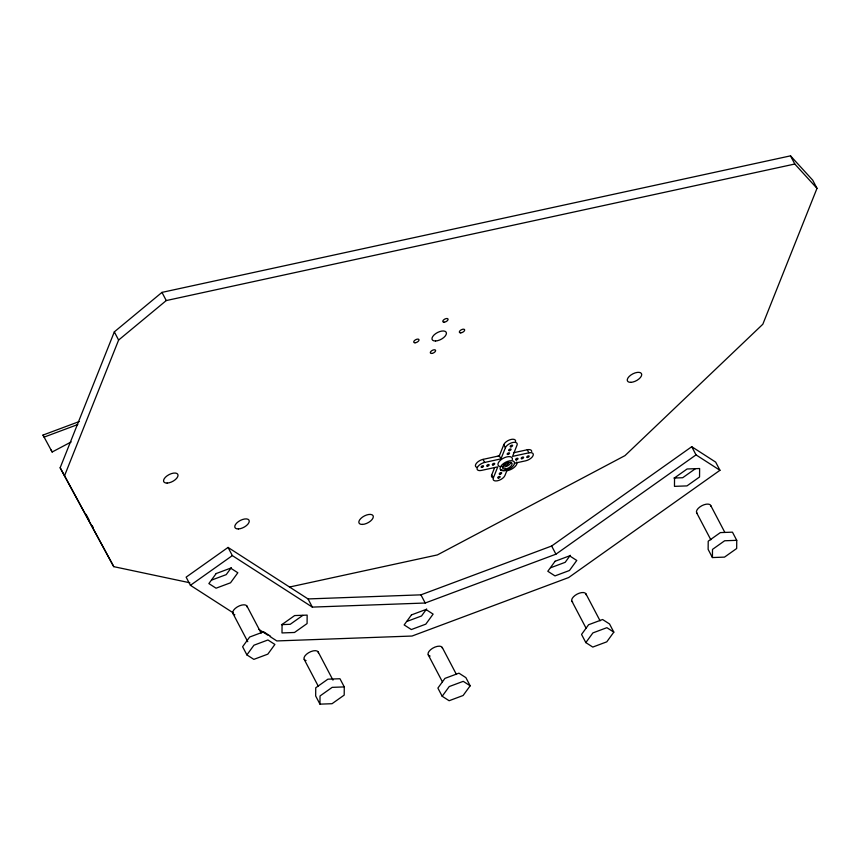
<?xml version="1.0" encoding="UTF-8"?>
<svg xmlns="http://www.w3.org/2000/svg" width="860" height="860" viewBox="0 0 860 860"><rect width="100%" height="100%" fill="white"/><g stroke="black" fill="none" stroke-linecap="round" stroke-linejoin="round"><path stroke-width="1.29" d="M319.963 704.146L320.027 695.966L332.186 687.355L344.269 686.914L344.204 695.095L332.046 703.706L319.963 704.146L315.674 695.976L315.738 687.796L327.896 679.174L339.979 678.744L344.269 686.914M712.424 557.559L712.499 549.389L724.647 540.768L736.74 540.327L736.676 548.508L724.518 557.119L712.424 557.559L708.135 549.389L708.21 541.209L720.357 532.598L732.451 532.157L736.74 540.327M515.548 441.728A6.6 3.214 -27.7 0 0 511.184 439.417A6.6 3.214 -27.7 0 0 503.971 444.244L499.327 455.832L500.928 458.896L484.642 462.443A6.6 3.214 -27.7 0 0 477.225 467.69A6.6 3.214 -27.7 0 0 481.46 470.42L497.757 466.873L493.307 478.042A6.6 3.214 -27.7 0 0 497.531 480.762A6.6 3.214 -27.7 0 0 504.938 475.515L507.421 469.313M189.877 582.779L113.756 566.654L60.157 467.765L114.326 331.874L161.97 292.389L790.512 155.853L812.711 180.17L817 188.34L762.831 324.231L625.005 455.606L437.385 554.915L289.519 587.036M64.457 475.945L118.615 340.055L166.26 300.559L794.801 164.024L817 188.34M492.275 477.429A6.6 3.214 -27.7 0 1 491.694 474.978L494.661 467.528M500.928 458.896L505.583 447.308A6.6 3.214 -27.7 0 1 512.796 442.481A6.6 3.214 -27.7 0 1 517.161 444.792L512.571 456.37L528.868 452.833A6.6 3.214 -27.7 0 1 533.103 455.553A6.6 3.214 -27.7 0 1 525.686 460.81L514.409 463.26M231.351 567.6L226.234 574.62L211.764 580.027M246.895 654.901L253.947 645.204L267.944 639.98L274.888 644.441L267.836 654.137L253.84 659.373L246.895 654.901L242.606 646.731L249.658 637.034L263.654 631.81L270.599 636.271M426.635 608.955L421.529 615.975L407.049 621.382M442.18 696.256L449.242 686.559L463.239 681.335L470.173 685.796L463.121 695.493L449.124 700.728L442.18 696.256L437.89 688.086L444.942 678.389L458.939 673.165L465.883 677.626L470.173 685.796M570.288 555.302L565.181 562.322L550.701 567.729M585.832 642.603L592.895 632.906L606.891 627.682L613.825 632.143L606.773 641.839L592.776 647.075L585.832 642.603L581.543 634.433L588.595 624.736L602.591 619.512L609.536 623.973L613.825 632.143M270.094 636.604L276.823 640.937L412.058 636.034L568.643 577.554L719.96 470.291L696.03 454.886L555.936 554.184L425.216 603.01L312.331 607.106L308.041 598.936L228.05 547.433L186.136 577.146L190.425 585.316L233.071 612.771M190.425 585.316L232.34 555.603L312.331 607.106M302.795 615.394L290.218 624.306L281.467 624.629M308.041 598.936L420.927 594.841L551.647 546.014L691.741 446.706L715.67 462.121L719.96 470.291M695.256 468.818L682.679 477.73L673.928 478.042M79.228 421.55L43 435.074L52.159 452.005L71.154 441.954M77.798 424.528L44.075 437.127L43 435.074M477.149 467.453A6.6 3.214 -27.7 0 1 476.225 463.551A6.6 3.214 -27.7 0 1 483.03 459.38L499.327 455.832M513.474 452.758L527.255 449.769A6.6 3.214 -27.7 0 1 531.706 451.5M258.871 629.38L267.847 635.164M86.075 514.344L89.021 519.827M92.127 525.546L93.374 527.836M60.157 467.765L113.756 566.654M790.512 155.853L794.801 164.024M691.741 446.706L696.03 454.886M710.672 505.4L724.829 532.372M696.664 512.818L710.833 539.79M527.255 449.769L528.868 452.833M585.918 593.83L600.076 620.802M503.799 444.674L505.411 447.737M551.647 546.014L555.936 554.184M571.911 601.237L586.079 628.219M491.694 474.978L493.307 478.042M483.03 459.38L484.642 462.443M420.927 594.841L425.216 603.01M442.266 647.483L456.423 674.455M428.258 654.89L442.427 681.872M161.97 292.389L166.26 300.559M318.2 651.987L332.981 680.131M304.204 659.394L318.361 686.377M228.05 547.433L232.34 555.603M114.326 331.874L118.615 340.055M246.981 606.128L261.139 633.1M232.974 613.535L247.755 641.689M51.095 449.963L52.159 452.005M498.166 465.335A7.923 3.849 -27.7 0 1 504.82 457.541A7.923 3.849 -27.7 0 1 512.313 459.616M499.52 466.389A7.923 3.849 -27.7 0 1 498.692 465.948M502.53 470.022A1.322 0.645 -27.7 0 1 501.133 470.42A1.322 0.645 -27.7 0 1 500.918 469.678M511.001 462.325A5.278 2.569 -27.7 0 1 506.97 466.174A5.278 2.569 -27.7 0 1 501.928 466.55M508.335 462.185A2.644 1.279 -27.7 0 1 506.54 464.948A2.644 1.279 -27.7 0 1 503.906 464.174M497.929 456.456A7.923 3.849 -27.7 0 1 499.101 455.467M430.118 656.094A7.923 3.849 -27.7 0 1 432.526 648.311A7.923 3.849 -27.7 0 1 442.502 648.483M306.063 660.587A7.923 3.849 -27.7 0 1 308.46 652.815A7.923 3.849 -27.7 0 1 318.437 652.987M697.385 513.56A7.923 3.849 -27.7 0 1 701.824 505.723A7.923 3.849 -27.7 0 1 710.908 506.4M572.631 601.989A7.923 3.849 -27.7 0 1 577.071 594.153A7.923 3.849 -27.7 0 1 586.154 594.83M234.834 614.739A7.923 3.849 -27.7 0 1 237.242 606.956A7.923 3.849 -27.7 0 1 247.218 607.128M516.731 462.056A7.923 3.849 -27.7 0 1 514.108 467.464A7.923 3.849 -27.7 0 1 506.078 470.775M282.069 624.478L282.005 632.938L294.507 632.476L307.084 623.564L307.149 615.104L294.647 615.567L282.069 624.478M674.541 477.891L674.466 486.351L686.968 485.9L699.545 476.988L699.621 468.528L687.108 468.979L674.541 477.891M216.172 573.545L208.873 583.574L216.053 588.197L230.534 582.79L237.833 572.76L230.652 568.137L216.172 573.545M411.456 614.9L404.157 624.93L411.338 629.552L425.818 624.145L433.117 614.115L425.937 609.493L411.456 614.9M555.108 561.247L547.809 571.276L554.99 575.899L569.471 570.492L576.77 560.462L569.589 555.839L555.108 561.247M481.793 467.41A1.322 0.645 -27.7 0 0 483.556 466.088A1.322 0.645 -27.7 0 0 481.697 466.238A1.322 0.645 -27.7 0 0 481.793 467.41M487.383 466.195A1.322 0.645 -27.7 0 0 489.146 464.884A1.322 0.645 -27.7 0 0 487.287 465.023A1.322 0.645 -27.7 0 0 487.383 466.195M492.973 464.981A1.322 0.645 -27.7 0 0 494.726 463.669A1.322 0.645 -27.7 0 0 492.877 463.809A1.322 0.645 -27.7 0 0 492.973 464.981M507.905 454.467A1.322 0.645 -27.7 0 0 509.539 453.091A1.322 0.645 -27.7 0 0 507.594 453.381A1.322 0.645 -27.7 0 0 507.905 454.467M509.432 450.64A1.322 0.645 -27.7 0 0 511.066 449.264A1.322 0.645 -27.7 0 0 509.109 449.554A1.322 0.645 -27.7 0 0 509.432 450.64M510.958 446.813A1.322 0.645 -27.7 0 0 512.592 445.437A1.322 0.645 -27.7 0 0 510.636 445.727A1.322 0.645 -27.7 0 0 510.958 446.813M527.427 457.498A1.322 0.645 -27.7 0 0 529.179 456.176A1.322 0.645 -27.7 0 0 527.331 456.327A1.322 0.645 -27.7 0 0 527.427 457.498M521.837 458.713A1.322 0.645 -27.7 0 0 523.6 457.391A1.322 0.645 -27.7 0 0 521.74 457.531A1.322 0.645 -27.7 0 0 521.837 458.713M516.247 459.928A1.322 0.645 -27.7 0 0 518.01 458.606A1.322 0.645 -27.7 0 0 516.15 458.745A1.322 0.645 -27.7 0 0 516.247 459.928M498.499 478.074A1.322 0.645 -27.7 0 0 500.122 476.698A1.322 0.645 -27.7 0 0 498.176 476.988A1.322 0.645 -27.7 0 0 498.499 478.074M500.025 474.247A1.322 0.645 -27.7 0 0 501.649 472.871A1.322 0.645 -27.7 0 0 499.703 473.161A1.322 0.645 -27.7 0 0 500.025 474.247M503.992 470.71A7.923 3.849 -27.7 0 0 514.538 462.787A7.923 3.849 -27.7 0 0 503.401 463.637A7.923 3.849 -27.7 0 0 503.992 470.71M505.099 469.044A5.278 2.569 -27.7 0 0 512.13 463.766A5.278 2.569 -27.7 0 0 504.702 464.325A5.278 2.569 -27.7 0 0 505.099 469.044M362.425 524.428A7.923 3.849 -27.7 0 0 373.315 516.71A7.923 3.849 -27.7 0 0 362.49 517.096A7.923 3.849 -27.7 0 0 362.425 524.428M238.37 528.932A7.923 3.849 -27.7 0 0 249.26 521.214A7.923 3.849 -27.7 0 0 238.424 521.601A7.923 3.849 -27.7 0 0 238.37 528.932M167.141 483.073A7.923 3.849 -27.7 0 0 178.031 475.354A7.923 3.849 -27.7 0 0 167.205 475.741A7.923 3.849 -27.7 0 0 167.141 483.073M630.832 382.345A7.923 3.849 -27.7 0 0 641.721 374.627A7.923 3.849 -27.7 0 0 630.896 375.024A7.923 3.849 -27.7 0 0 630.832 382.345M444.093 322.188A2.902 1.408 -27.7 0 0 448.081 319.35A2.902 1.408 -27.7 0 0 444.115 319.501A2.902 1.408 -27.7 0 0 444.093 322.188M415.047 342.774A2.902 1.408 -27.7 0 0 419.035 339.937A2.902 1.408 -27.7 0 0 415.068 340.087A2.902 1.408 -27.7 0 0 415.047 342.774M431.623 353.449A2.902 1.408 -27.7 0 0 435.622 350.622A2.902 1.408 -27.7 0 0 431.656 350.762A2.902 1.408 -27.7 0 0 431.623 353.449M460.67 332.863A2.902 1.408 -27.7 0 0 464.669 330.025A2.902 1.408 -27.7 0 0 460.691 330.175A2.902 1.408 -27.7 0 0 460.67 332.863M435.547 340.99A7.923 3.849 -27.7 0 0 446.437 333.271A7.923 3.849 -27.7 0 0 435.612 333.669A7.923 3.849 -27.7 0 0 435.547 340.99"/></g></svg>
